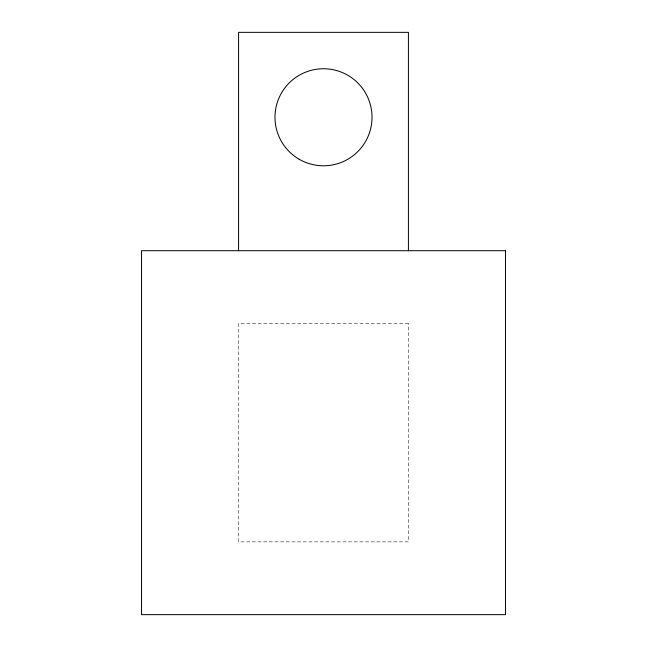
<?xml version="1.0" encoding="UTF-8"?>
<svg xmlns="http://www.w3.org/2000/svg" width="647" height="647" viewBox="0 0 647 647"><rect width="100%" height="100%" fill="white"/><g stroke="black" fill="none" stroke-linecap="round" stroke-linejoin="round"><path stroke-width="0.49" stroke-dasharray="3.23 2.43" d="M408.419 323.5L238.581 323.5L238.581 541.862L408.419 541.862L408.419 323.5"/><path stroke-width="0.97" d="M408.419 250.712L408.419 32.35L238.581 32.35L238.581 250.712M505.469 250.712L141.531 250.712L141.531 614.65L505.469 614.65L505.469 250.712M299.238 159.291A48.525 48.525 0 0 0 372.025 117.269A48.525 48.525 0 0 0 299.238 75.246A48.525 48.525 0 0 0 299.238 159.291"/></g></svg>
